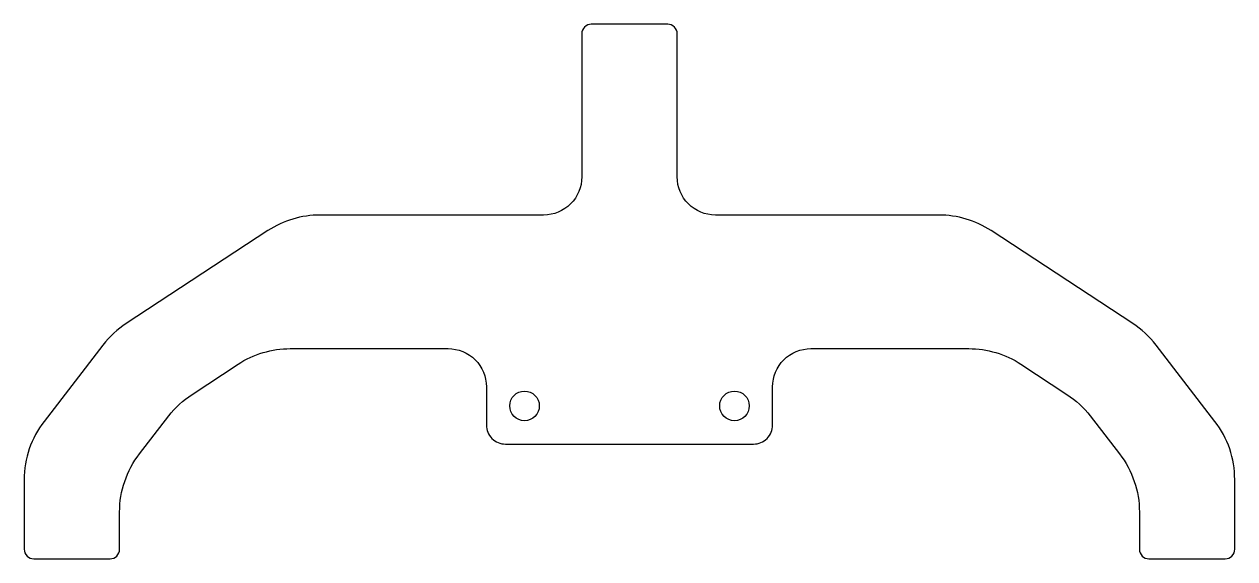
# Model space of a CAD drawing. Header units: millimetres. Extents: x -63 to 63, y -27 to 29.
import ezdxf

# ---------------------------------------------------------------- set-up
doc = ezdxf.new("R2010")
doc.units = ezdxf.units.MM

msp = doc.modelspace()

# ---------------------------------------------------------------- linework, layer by layer
msp.add_lwpolyline([(62.42, -27.03, 0.414214), (63.42, -26.03), (63.42, -18.73, 0.165625), (61.35, -12.62), (55.18, -4.62, 0.083787), (52.73, -2.36), (37.89, 7.37, 0.145997), (32.41, 9), (9, 9, -0.414214), (5, 13), (5, 28, 0.414214), (4, 29), (-4, 29, 0.414214), (-5, 28), (-5, 13, -0.414214), (-9, 9), (-32.41, 9, 0.145997), (-37.89, 7.37), (-52.73, -2.36, 0.083787), (-55.18, -4.62), (-61.35, -12.62, 0.165625), (-63.43, -18.73), (-63.43, -26.03, 0.414214), (-62.42, -27.03), (-54.43, -27.03, 0.414214), (-53.43, -26.03), (-53.43, -22.13, -0.165625), (-51.35, -16.03), (-48.28, -12.06, -0.083787), (-45.84, -9.8), (-41.02, -6.63, -0.145997), (-35.54, -5), (-19, -5, -0.414214), (-15, -9), (-15, -13, 0.414214), (-13, -15), (13, -15, 0.414214), (15, -13), (15, -9, -0.414214), (19, -5), (35.54, -5, -0.145997), (41.02, -6.63), (45.84, -9.8, -0.083787), (48.28, -12.06), (51.35, -16.03, -0.165625), (53.43, -22.13), (53.43, -26.03, 0.414214), (54.43, -27.03)], format="xyb", close=True)
for centre in [(-11, -11), (11, -11)]:
    msp.add_circle(centre, 1.55)

doc.saveas('drawing.dxf')
